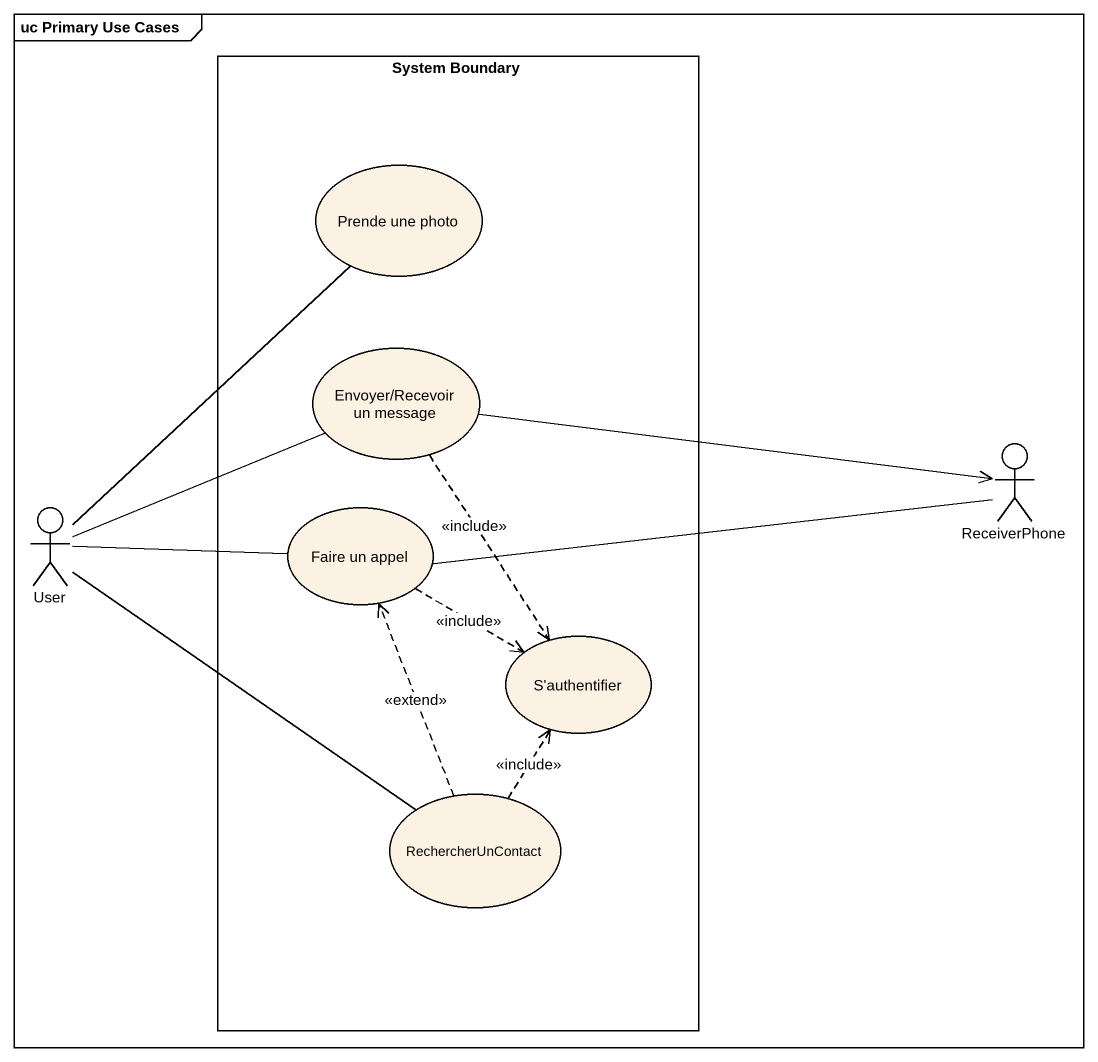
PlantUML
@startuml
mainframe uc Primary Use Cases
rectangle "System Boundary" as System_Boundary {
  usecase "Prende une photo" as Prende_une_photo
  usecase "Envoyer/Recevoir un message" as Envoyer_Recevoir_un_message
  usecase "Faire un appel" as Faire_un_appel
  usecase "S'authentifier" as S_authentifier
  usecase RechercherUnContact
}
actor ReceiverPhone
actor User
Envoyer_Recevoir_un_message -right-> ReceiverPhone
Envoyer_Recevoir_un_message ..> S_authentifier : <<include>>
User -up- Prende_une_photo
User -right- Envoyer_Recevoir_un_message
User -right- Faire_un_appel
User -- RechercherUnContact
Faire_un_appel -right- ReceiverPhone
Faire_un_appel .right.> S_authentifier : <<include>>
RechercherUnContact .up.> Faire_un_appel : <<extend>>
RechercherUnContact .up.> S_authentifier : <<include>>
@enduml
